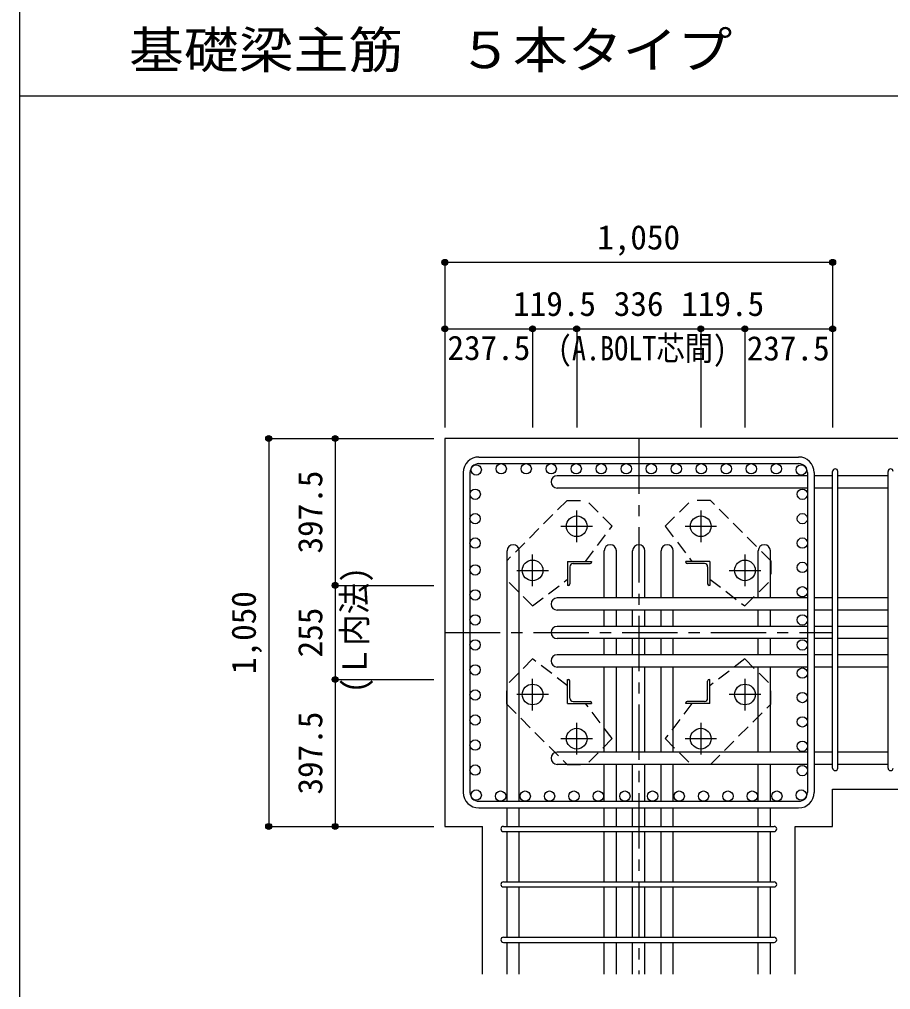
# Model space of a CAD drawing. Units: millimetres at full size, sheet at 1:30. Extents: x -5973 to 5954, y -4195 to 4201.
# Drawn here: x -5973 to -3614, y -2642 to -15 of the extents above; entities that cross this region are included whole.
import ezdxf
from ezdxf.enums import TextEntityAlignment as Align

# ---------------------------------------------------------------- set-up
doc = ezdxf.new("R2010")
doc.units = ezdxf.units.MM
doc.header["$LTSCALE"] = 30
doc.header["$PDMODE"] = 32
doc.header["$PDSIZE"] = 15
doc.linetypes.add('CHAIN1', pattern=[8, 5, -1, 1, -1])
doc.linetypes.add('DASHED1', pattern=[1.8, 1.2, -0.6])
for name, color, linetype in [('0-1', 2, 'Continuous'), ('0-2', 4, 'Continuous'), ('0-3', 3, 'Continuous'), ('0-4', 7, 'Continuous'), ('0-5', 7, 'Continuous'), ('0-6', 7, 'Continuous'), ('0-7', 4, 'Continuous'), ('0-9', 4, 'DASHED1'), ('0-D', 4, 'Continuous'), ('6-7_文字', 7, 'Continuous'), ('F-0_枠', 6, 'Continuous')]:
    doc.layers.add(name, color=color, linetype=linetype)
doc.styles.add('ＭＳ ゴシック', font='')
doc.styles.get('ＭＳ ゴシック').set_extended_font_data('MS Gothic')

msp = doc.modelspace()

# ---------------------------------------------------------------- linework, layer by layer
at = {"layer": '0-1'}
for p, q in [((-3370.8, -1149.89), (-4820.8, -1149.89)), ((-4820.8, -1149.89), (-4820.8, -2199.89)), ((-4820.8, -2199.89), (-4719.3, -2199.89))]:
    msp.add_line(p, q, dxfattribs=at)
for points in [[(-3770.8, -2199.89), (-3770.8, -2098.97), (-3370.8, -2098.97)], [(-4719.3, -2599.89), (-4719.3, -2313.71), (-4719.3, -2199.89)], [(-3872.3, -2599.89), (-3872.3, -2199.89), (-3770.8, -2199.89)]]:
    msp.add_lwpolyline(points, dxfattribs=at)
at = {"layer": '0-2', "linetype": 'CHAIN1'}
for p, q in [((-4463.8, -1430.1), (-4463.8, -1344.6)), ((-4127.8, -1344.59), (-4127.8, -1430.1)), ((-4506.6, -1387.4), (-4421.1, -1387.4)), ((-4170.5, -1387.39), (-4085, -1387.39)), ((-4583.3, -1549.6), (-4583.3, -1464.1)), ((-4008.3, -1464.09), (-4008.3, -1549.59)), ((-4626.1, -1506.9), (-4540.6, -1506.9)), ((-4051, -1506.89), (-3965.5, -1506.89)), ((-4583.3, -1885.7), (-4583.3, -1800.2)), ((-4008.3, -1800.19), (-4008.3, -1885.69)), ((-4540.6, -1842.9), (-4626.1, -1842.9)), ((-3965.5, -1842.89), (-4051, -1842.89)), ((-4463.8, -2005.2), (-4463.8, -1919.69)), ((-4127.8, -1919.69), (-4127.8, -2005.19)), ((-4421.1, -1962.4), (-4506.6, -1962.4)), ((-4085, -1962.39), (-4170.5, -1962.39))]:
    msp.add_line(p, q, dxfattribs=at)
at = {"layer": '0-2'}
for p, q in [((-4488.3, -1482.4), (-4423.3, -1482.4)), ((-4488.3, -1482.4), (-4488.3, -1547.4)), ((-4482.3, -1496.9), (-4482.3, -1543.4)), ((-4473.8, -1488.4), (-4427.3, -1488.4)), ((-4423.3, -1482.4), (-4423.3, -1484.4)), ((-4103.3, -1482.39), (-4168.3, -1482.39)), ((-4168.3, -1484.39), (-4168.3, -1482.39)), ((-4117.8, -1488.39), (-4164.3, -1488.39)), ((-4109.3, -1496.89), (-4109.3, -1543.39)), ((-4103.3, -1482.39), (-4103.3, -1547.39)), ((-4486.3, -1547.4), (-4488.3, -1547.4)), ((-4103.3, -1547.39), (-4105.3, -1547.39)), ((-4488.3, -1802.4), (-4486.3, -1802.4)), ((-4488.3, -1867.4), (-4488.3, -1802.4)), ((-4482.3, -1852.9), (-4482.3, -1806.4)), ((-4109.3, -1852.89), (-4109.3, -1806.39)), ((-4105.3, -1802.39), (-4103.3, -1802.39)), ((-4103.3, -1867.39), (-4103.3, -1802.39)), ((-4473.8, -1861.4), (-4427.3, -1861.4)), ((-4117.8, -1861.39), (-4164.3, -1861.39)), ((-4488.3, -1867.4), (-4423.3, -1867.4)), ((-4423.3, -1865.4), (-4423.3, -1867.4)), ((-4168.3, -1867.39), (-4168.3, -1865.39)), ((-4103.3, -1867.39), (-4168.3, -1867.39))]:
    msp.add_line(p, q, dxfattribs=at)
at = {"layer": '0-2', "color": 3}
for centre in [(-4463.8, -1387.4), (-4127.8, -1387.39), (-4583.3, -1506.9), (-4008.3, -1506.89), (-4583.3, -1842.9), (-4008.3, -1842.89), (-4463.8, -1962.4), (-4127.8, -1962.39)]:
    msp.add_circle(centre, 28, dxfattribs=at)
at = {"layer": '0-2'}
for centre, radius, start, end in [((-4473.8, -1496.9), 8.5, 90, 180), ((-4427.3, -1484.4), 4, 270, 0), ((-4164.3, -1484.39), 4, 180, 270), ((-4117.8, -1496.89), 8.5, 0, 90), ((-4486.3, -1543.4), 4, 270, 0), ((-4105.3, -1543.39), 4, 180, 270), ((-4486.3, -1806.4), 4, 0, 90), ((-4105.3, -1806.39), 4, 90, 180), ((-4473.8, -1852.9), 8.5, 180, 270), ((-4427.3, -1865.4), 4, 0, 90), ((-4164.3, -1865.39), 4, 90, 180), ((-4117.8, -1852.89), 8.5, 270, 0)]:
    msp.add_arc(centre, radius, start, end, dxfattribs=at)
at = {"layer": '0-3'}
for centre in [(-4735.87, -1234.82), (-4668.17, -1231.89), (-4600.47, -1231.89), (-4532.76, -1231.89), (-4465.06, -1231.89), (-4397.36, -1231.89), (-4329.65, -1231.89), (-4261.95, -1231.89), (-4194.25, -1231.89), (-4126.54, -1231.89), (-4058.84, -1231.89), (-3991.14, -1231.89), (-3923.43, -1231.89), (-3855.73, -1234.82), (-4738.7, -1300.82), (-3852.8, -1300.82), (-4738.8, -1366.82), (-3852.8, -1366.82), (-4738.8, -1432.82), (-3852.8, -1432.82), (-4738.8, -1505.64), (-3852.8, -1498.82), (-4738.8, -1573.34), (-3852.8, -1564.82), (-4738.8, -1641.04), (-3852.8, -1641.04), (-4738.8, -1708.75), (-3852.8, -1708.75), (-4738.8, -1776.45), (-3852.8, -1784.97), (-4738.8, -1844.15), (-3852.8, -1850.97), (-4738.8, -1911.86), (-3852.8, -1916.97), (-4738.8, -1979.56), (-3852.8, -1982.97), (-4738.8, -2047.26), (-3852.8, -2048.97), (-4735.87, -2114.97), (-4735.87, -2114.97), (-3855.73, -2114.97), (-3855.73, -2114.97), (-4669.87, -2117.89), (-4669.87, -2117.89), (-4603.3, -2117.89), (-4537.3, -2117.89), (-4471.3, -2117.89), (-4405.3, -2117.89), (-4333.3, -2117.89), (-4258.3, -2117.89), (-4186.3, -2117.89), (-4120.3, -2117.89), (-4054.3, -2117.89), (-3988.3, -2117.89), (-3921.73, -2117.89), (-3921.73, -2117.89)]:
    msp.add_circle(centre, 14, dxfattribs=at)
at = {"layer": '0-4'}
for p, q in [((-4728.8, -1199.89), (-3862.8, -1199.89)), ((-4728.8, -1217.89), (-3862.8, -1217.89)), ((-4770.8, -1241.89), (-4770.8, -2107.89)), ((-4752.8, -1241.89), (-4752.8, -2107.89)), ((-3838.8, -1241.89), (-3838.8, -2107.89)), ((-3820.8, -1241.89), (-3820.8, -2107.89)), ((-4728.8, -2131.89), (-3862.8, -2131.89)), ((-4728.8, -2149.89), (-3862.8, -2149.89))]:
    msp.add_line(p, q, dxfattribs=at)
for centre, radius, start, end in [((-4728.8, -1241.89), 42, 90, 180), ((-3862.8, -1241.89), 42, 0, 90), ((-4728.8, -1241.89), 24, 90, 180), ((-3862.8, -1241.89), 24, 0, 90), ((-4728.8, -2107.89), 42, 180, 270), ((-4728.8, -2107.89), 24, 180, 270), ((-3862.8, -2107.89), 42, 270, 0), ((-3862.8, -2107.89), 24, 270, 0)]:
    msp.add_arc(centre, radius, start, end, dxfattribs=at)
at = {"layer": '0-5'}
for p, q in [((-3838.8, -1250.82), (-4516.8, -1250.82)), ((-3770.8, -1250.82), (-3820.8, -1250.82)), ((-3620.8, -1250.82), (-3756.8, -1250.82)), ((-3838.8, -1283.82), (-4516.8, -1283.82)), ((-3770.8, -1283.82), (-3820.8, -1283.82)), ((-3620.8, -1283.82), (-3756.8, -1283.82)), ((-4652.3, -2131.89), (-4652.3, -1453.89)), ((-4619.3, -2131.89), (-4619.3, -1453.89)), ((-4389.3, -1581.39), (-4389.3, -1453.89)), ((-4356.3, -1581.39), (-4356.3, -1453.89)), ((-4312.3, -1581.39), (-4312.3, -1453.89)), ((-4279.3, -1581.39), (-4279.3, -1453.89)), ((-4235.3, -1581.39), (-4235.3, -1453.89)), ((-4202.3, -1581.39), (-4202.3, -1453.89)), ((-3972.3, -1581.39), (-3972.3, -1453.89)), ((-3939.3, -1581.39), (-3939.3, -1453.89)), ((-3838.8, -1581.39), (-4516.8, -1581.39)), ((-3770.8, -1581.39), (-3820.8, -1581.39)), ((-3620.8, -1581.39), (-3756.8, -1581.39)), ((-3838.8, -1614.39), (-4516.8, -1614.39)), ((-4389.3, -1658.39), (-4389.3, -1614.39)), ((-4356.3, -1658.39), (-4356.3, -1614.39)), ((-4312.3, -1658.39), (-4312.3, -1614.39)), ((-4279.3, -1658.39), (-4279.3, -1614.39)), ((-4235.3, -1658.39), (-4235.3, -1614.39)), ((-4202.3, -1658.39), (-4202.3, -1614.39)), ((-3972.3, -1658.39), (-3972.3, -1614.39)), ((-3939.3, -1658.39), (-3939.3, -1614.39)), ((-3770.8, -1614.39), (-3820.8, -1614.39)), ((-3620.8, -1614.39), (-3756.8, -1614.39)), ((-3838.8, -1658.39), (-4516.8, -1658.39)), ((-3770.8, -1658.39), (-3820.8, -1658.39)), ((-3620.8, -1658.39), (-3756.8, -1658.39)), ((-3838.8, -1691.39), (-4516.8, -1691.39)), ((-4389.3, -1735.39), (-4389.3, -1691.39)), ((-4356.3, -1735.39), (-4356.3, -1691.39)), ((-4312.3, -1735.39), (-4312.3, -1691.39)), ((-4279.3, -1735.39), (-4279.3, -1691.39)), ((-4235.3, -1735.39), (-4235.3, -1691.39)), ((-4202.3, -1735.39), (-4202.3, -1691.39)), ((-3972.3, -1735.39), (-3972.3, -1691.39)), ((-3939.3, -1735.39), (-3939.3, -1691.39)), ((-3770.8, -1691.39), (-3820.8, -1691.39)), ((-3620.8, -1691.39), (-3756.8, -1691.39)), ((-3838.8, -1735.39), (-4516.8, -1735.39)), ((-3770.8, -1735.39), (-3820.8, -1735.39)), ((-3620.8, -1735.39), (-3756.8, -1735.39)), ((-3838.8, -1768.39), (-4516.8, -1768.39)), ((-4389.3, -1998.97), (-4389.3, -1768.39)), ((-4356.3, -1998.97), (-4356.3, -1768.39)), ((-4312.3, -1998.97), (-4312.3, -1768.39)), ((-4279.3, -1998.97), (-4279.3, -1768.39)), ((-4235.3, -1998.97), (-4235.3, -1768.39)), ((-4202.3, -1998.97), (-4202.3, -1768.39)), ((-3972.3, -1998.97), (-3972.3, -1768.39)), ((-3939.3, -1998.97), (-3939.3, -1768.39)), ((-3770.8, -1768.39), (-3820.8, -1768.39)), ((-3620.8, -1768.39), (-3756.8, -1768.39)), ((-3838.8, -1998.97), (-4516.8, -1998.97)), ((-3770.8, -1998.97), (-3820.8, -1998.97)), ((-3620.8, -1998.97), (-3756.8, -1998.97)), ((-3838.8, -2031.97), (-4516.8, -2031.97)), ((-4389.3, -2131.89), (-4389.3, -2031.97)), ((-4356.3, -2131.89), (-4356.3, -2031.97)), ((-4312.3, -2131.89), (-4312.3, -2031.97)), ((-4279.3, -2131.89), (-4279.3, -2031.97)), ((-4235.3, -2131.89), (-4235.3, -2031.97)), ((-4202.3, -2131.89), (-4202.3, -2031.97)), ((-3972.3, -2131.89), (-3972.3, -2031.97)), ((-3939.3, -2131.89), (-3939.3, -2031.97)), ((-3770.8, -2031.97), (-3820.8, -2031.97)), ((-3620.8, -2031.97), (-3756.8, -2031.97)), ((-4652.3, -2199.89), (-4652.3, -2149.89)), ((-4619.3, -2199.89), (-4619.3, -2149.89)), ((-4389.3, -2199.89), (-4389.3, -2149.89)), ((-4356.3, -2199.89), (-4356.3, -2149.89)), ((-4312.3, -2199.89), (-4312.3, -2149.89)), ((-4279.3, -2199.89), (-4279.3, -2149.89)), ((-4235.3, -2199.89), (-4235.3, -2149.89)), ((-4202.3, -2199.89), (-4202.3, -2149.89)), ((-3972.3, -2199.89), (-3972.3, -2149.89)), ((-3939.3, -2199.89), (-3939.3, -2149.89)), ((-4652.3, -2349.89), (-4652.3, -2213.89)), ((-4619.3, -2349.89), (-4619.3, -2213.89)), ((-4389.3, -2349.89), (-4389.3, -2213.89)), ((-4356.3, -2349.89), (-4356.3, -2213.89)), ((-4312.3, -2349.89), (-4312.3, -2213.89)), ((-4279.3, -2349.89), (-4279.3, -2213.89)), ((-4235.3, -2349.89), (-4235.3, -2213.89)), ((-4202.3, -2349.89), (-4202.3, -2213.89)), ((-3972.3, -2349.89), (-3972.3, -2213.89)), ((-3939.3, -2349.89), (-3939.3, -2213.89)), ((-4652.3, -2499.89), (-4652.3, -2363.89)), ((-4619.3, -2499.89), (-4619.3, -2363.89)), ((-4389.3, -2499.89), (-4389.3, -2363.89)), ((-4356.3, -2499.89), (-4356.3, -2363.89)), ((-4312.3, -2499.89), (-4312.3, -2363.89)), ((-4279.3, -2499.89), (-4279.3, -2363.89)), ((-4235.3, -2499.89), (-4235.3, -2363.89)), ((-4202.3, -2499.89), (-4202.3, -2363.89)), ((-3972.3, -2499.89), (-3972.3, -2363.89)), ((-3939.3, -2499.89), (-3939.3, -2363.89)), ((-4652.3, -2599.89), (-4652.3, -2513.89)), ((-4619.3, -2599.89), (-4619.3, -2513.89)), ((-4389.3, -2599.89), (-4389.3, -2513.89)), ((-4356.3, -2599.89), (-4356.3, -2513.89)), ((-4312.3, -2599.89), (-4312.3, -2513.89)), ((-4279.3, -2599.89), (-4279.3, -2513.89)), ((-4235.3, -2599.89), (-4235.3, -2513.89)), ((-4202.3, -2599.89), (-4202.3, -2513.89)), ((-3972.3, -2599.89), (-3972.3, -2513.89)), ((-3939.3, -2599.89), (-3939.3, -2513.89))]:
    msp.add_line(p, q, dxfattribs=at)
for centre, start, end in [((-4516.8, -1267.32), 90, 270), ((-4635.8, -1453.89), 0, 180), ((-4372.8, -1453.89), 0, 180), ((-4295.8, -1453.89), 0, 180), ((-4218.8, -1453.89), 0, 180), ((-3955.8, -1453.89), 0, 180), ((-4516.8, -1597.89), 90, 270), ((-4516.8, -1674.89), 90, 270), ((-4516.8, -1751.89), 90, 270), ((-4516.8, -2015.47), 90, 270)]:
    msp.add_arc(centre, 16.5, start, end, dxfattribs=at)
at = {"layer": '0-6'}
for p, q in [((-3770.8, -2041.97), (-3770.8, -1238.82)), ((-3756.8, -2041.97), (-3756.8, -1238.82)), ((-3620.8, -2041.97), (-3620.8, -1238.82)), ((-4662.3, -2199.89), (-3929.3, -2199.89)), ((-4662.3, -2213.89), (-3929.3, -2213.89)), ((-4662.3, -2349.89), (-3929.3, -2349.89)), ((-4662.3, -2363.89), (-3929.3, -2363.89)), ((-4662.3, -2499.89), (-3929.3, -2499.89)), ((-4662.3, -2513.89), (-3929.3, -2513.89))]:
    msp.add_line(p, q, dxfattribs=at)
for centre, start, end in [((-3763.8, -1238.82), 0, 180), ((-3763.8, -1238.82), 0, 180), ((-3763.8, -1238.82), 0, 180), ((-3763.8, -1238.82), 0, 180), ((-3613.8, -1238.82), 0, 180), ((-3763.8, -2041.97), 180, 0), ((-3763.8, -2041.97), 180, 0), ((-3763.8, -2041.97), 180, 0), ((-3763.8, -2041.97), 180, 0), ((-3613.8, -2041.97), 180, 0), ((-4662.3, -2206.89), 90, 270), ((-4662.3, -2206.89), 90, 270), ((-4662.3, -2206.89), 90, 270), ((-4662.3, -2206.89), 90, 270), ((-3929.3, -2206.89), 270, 90), ((-3929.3, -2206.89), 270, 90), ((-3929.3, -2206.89), 270, 90), ((-3929.3, -2206.89), 270, 90), ((-4662.3, -2356.89), 90, 270), ((-3929.3, -2356.89), 270, 90), ((-4662.3, -2506.89), 90, 270), ((-3929.3, -2506.89), 270, 90)]:
    msp.add_arc(centre, 7, start, end, dxfattribs=at)
at = {"layer": '0-9'}
for p, q in [((-4489.93, -1317.43), (-4653.27, -1480.77)), ((-4489.93, -1317.43), (-4437.6, -1317.43)), ((-4367.62, -1387.41), (-4437.6, -1317.43)), ((-4223.99, -1387.41), (-4154, -1317.42)), ((-4101.67, -1317.42), (-4154, -1317.42)), ((-3938.33, -1480.76), (-4101.67, -1317.42)), ((-4440, -1482.4), (-4367.62, -1387.41)), ((-4223.99, -1387.41), (-4151.6, -1482.4)), ((-4653.27, -1480.77), (-4653.27, -1533.09)), ((-3938.33, -1480.76), (-3938.33, -1533.09)), ((-4583.28, -1603.08), (-4653.27, -1533.09)), ((-4583.28, -1603.08), (-4488.3, -1530.7)), ((-4103.3, -1530.69), (-4008.32, -1603.08)), ((-4008.32, -1603.08), (-3938.33, -1533.09)), ((-4583.28, -1746.71), (-4653.27, -1816.7)), ((-4488.3, -1819.1), (-4583.28, -1746.71)), ((-4008.32, -1746.71), (-4103.3, -1819.09)), ((-4008.32, -1746.71), (-3938.33, -1816.7)), ((-4653.27, -1869.03), (-4653.27, -1816.7)), ((-3938.33, -1869.02), (-3938.33, -1816.7)), ((-4653.27, -1869.03), (-4489.93, -2032.37)), ((-4367.61, -1962.38), (-4440, -1867.39)), ((-4151.6, -1867.39), (-4223.99, -1962.38)), ((-4101.67, -2032.36), (-3938.33, -1869.02)), ((-4367.61, -1962.38), (-4437.6, -2032.37)), ((-4223.99, -1962.38), (-4154, -2032.36)), ((-4489.93, -2032.37), (-4437.6, -2032.37)), ((-4101.67, -2032.36), (-4154, -2032.36))]:
    msp.add_line(p, q, dxfattribs=at)
at = {"layer": '0-D'}
for p, q in [((-4820.8, -672.85), (-4820.8, -852.85)), ((-4820.8, -672.85), (-3770.8, -672.85)), ((-4820.8, -672.85), (-4820.8, -852.85)), ((-3770.8, -672.85), (-3770.8, -852.85)), ((-4820.8, -852.85), (-4820.8, -1119.89)), ((-4820.8, -852.85), (-4583.3, -852.85)), ((-4820.8, -852.85), (-4820.8, -1119.89)), ((-4583.3, -852.85), (-4583.3, -1119.89)), ((-4583.3, -852.85), (-4463.8, -852.85)), ((-4463.8, -852.85), (-4463.8, -1119.89)), ((-4463.8, -852.85), (-4127.8, -852.85)), ((-4127.8, -852.85), (-4127.8, -1119.89)), ((-4127.8, -852.85), (-4008.3, -852.85)), ((-4008.3, -852.85), (-4008.3, -1119.89)), ((-4008.3, -852.85), (-3770.8, -852.85)), ((-3770.8, -852.85), (-3770.8, -1119.89)), ((-5297.84, -1149.89), (-5117.84, -1149.89)), ((-5297.84, -1149.89), (-5297.84, -2199.89)), ((-5297.84, -1149.89), (-5117.84, -1149.89)), ((-5117.84, -1149.89), (-4850.8, -1149.89)), ((-5117.84, -1149.89), (-5117.84, -1547.4)), ((-5117.84, -1149.89), (-4850.8, -1149.89)), ((-5117.84, -1547.4), (-4850.8, -1547.4)), ((-5117.84, -1547.4), (-5117.84, -1802.4)), ((-5117.84, -1802.4), (-4850.8, -1802.4)), ((-5117.84, -1802.4), (-5117.84, -2199.89)), ((-5297.84, -2199.89), (-5117.84, -2199.89)), ((-5117.84, -2199.89), (-4850.8, -2199.89))]:
    msp.add_line(p, q, dxfattribs=at)
at = {"layer": '0-D', "linetype": 'CHAIN1'}
for p, q in [((-4295.8, -1149.89), (-4295.8, -2599.89)), ((-4820.8, -1674.89), (-3770.8, -1674.89))]:
    msp.add_line(p, q, dxfattribs=at)
at = {"layer": '0-D'}
for centre, radius in [((-4820.8, -672.85), 8), ((-4820.8, -672.85), 7.2), ((-4820.8, -672.85), 6.4), ((-4820.8, -672.85), 5.6), ((-4820.8, -672.85), 4.8), ((-4820.8, -672.85), 4), ((-4820.8, -672.85), 3.2), ((-4820.8, -672.85), 2.4), ((-4820.8, -672.85), 1.6), ((-4820.8, -672.85), 0.8), ((-3770.8, -672.85), 8), ((-3770.8, -672.85), 7.2), ((-3770.8, -672.85), 6.4), ((-3770.8, -672.85), 5.6), ((-3770.8, -672.85), 4.8), ((-3770.8, -672.85), 4), ((-3770.8, -672.85), 3.2), ((-3770.8, -672.85), 2.4), ((-3770.8, -672.85), 1.6), ((-3770.8, -672.85), 0.8), ((-4820.8, -852.85), 8), ((-4820.8, -852.85), 7.2), ((-4820.8, -852.85), 6.4), ((-4820.8, -852.85), 5.6), ((-4820.8, -852.85), 4.8), ((-4820.8, -852.85), 4), ((-4820.8, -852.85), 3.2), ((-4820.8, -852.85), 2.4), ((-4820.8, -852.85), 1.6), ((-4820.8, -852.85), 0.8), ((-4583.3, -852.85), 8), ((-4583.3, -852.85), 7.2), ((-4583.3, -852.85), 6.4), ((-4583.3, -852.85), 5.6), ((-4583.3, -852.85), 4.8), ((-4583.3, -852.85), 4), ((-4583.3, -852.85), 3.2), ((-4583.3, -852.85), 2.4), ((-4583.3, -852.85), 1.6), ((-4583.3, -852.85), 0.8), ((-4463.8, -852.85), 8), ((-4463.8, -852.85), 7.2), ((-4463.8, -852.85), 6.4), ((-4463.8, -852.85), 5.6), ((-4463.8, -852.85), 4.8), ((-4463.8, -852.85), 4), ((-4463.8, -852.85), 3.2), ((-4463.8, -852.85), 2.4), ((-4463.8, -852.85), 1.6), ((-4463.8, -852.85), 0.8), ((-4127.8, -852.85), 8), ((-4127.8, -852.85), 7.2), ((-4127.8, -852.85), 6.4), ((-4127.8, -852.85), 5.6), ((-4127.8, -852.85), 4.8), ((-4127.8, -852.85), 4), ((-4127.8, -852.85), 3.2), ((-4127.8, -852.85), 2.4), ((-4127.8, -852.85), 1.6), ((-4127.8, -852.85), 0.8), ((-4008.3, -852.85), 8), ((-4008.3, -852.85), 7.2), ((-4008.3, -852.85), 6.4), ((-4008.3, -852.85), 5.6), ((-4008.3, -852.85), 4.8), ((-4008.3, -852.85), 4), ((-4008.3, -852.85), 3.2), ((-4008.3, -852.85), 2.4), ((-4008.3, -852.85), 1.6), ((-4008.3, -852.85), 0.8), ((-3770.8, -852.85), 8), ((-3770.8, -852.85), 7.2), ((-3770.8, -852.85), 6.4), ((-3770.8, -852.85), 5.6), ((-3770.8, -852.85), 4.8), ((-3770.8, -852.85), 4), ((-3770.8, -852.85), 3.2), ((-3770.8, -852.85), 2.4), ((-3770.8, -852.85), 1.6), ((-3770.8, -852.85), 0.8), ((-5297.84, -1149.89), 8), ((-5297.84, -1149.89), 7.2), ((-5297.84, -1149.89), 6.4), ((-5297.84, -1149.89), 5.6), ((-5297.84, -1149.89), 4.8), ((-5297.84, -1149.89), 4), ((-5297.84, -1149.89), 3.2), ((-5297.84, -1149.89), 2.4), ((-5297.84, -1149.89), 1.6), ((-5297.84, -1149.89), 0.8), ((-5117.84, -1149.89), 8), ((-5117.84, -1149.89), 7.2), ((-5117.84, -1149.89), 6.4), ((-5117.84, -1149.89), 5.6), ((-5117.84, -1149.89), 4.8), ((-5117.84, -1149.89), 4), ((-5117.84, -1149.89), 3.2), ((-5117.84, -1149.89), 2.4), ((-5117.84, -1149.89), 1.6), ((-5117.84, -1149.89), 0.8), ((-5117.84, -1547.4), 8), ((-5117.84, -1547.4), 7.2), ((-5117.84, -1547.4), 6.4), ((-5117.84, -1547.4), 5.6), ((-5117.84, -1547.4), 4.8), ((-5117.84, -1547.4), 4), ((-5117.84, -1547.4), 3.2), ((-5117.84, -1547.4), 2.4), ((-5117.84, -1547.4), 1.6), ((-5117.84, -1547.4), 0.8), ((-5117.84, -1802.4), 8), ((-5117.84, -1802.4), 7.2), ((-5117.84, -1802.4), 6.4), ((-5117.84, -1802.4), 5.6), ((-5117.84, -1802.4), 4.8), ((-5117.84, -1802.4), 4), ((-5117.84, -1802.4), 3.2), ((-5117.84, -1802.4), 2.4), ((-5117.84, -1802.4), 1.6), ((-5117.84, -1802.4), 0.8), ((-5297.84, -2199.89), 8), ((-5297.84, -2199.89), 7.2), ((-5297.84, -2199.89), 6.4), ((-5297.84, -2199.89), 5.6), ((-5297.84, -2199.89), 4.8), ((-5297.84, -2199.89), 4), ((-5297.84, -2199.89), 3.2), ((-5297.84, -2199.89), 2.4), ((-5297.84, -2199.89), 1.6), ((-5297.84, -2199.89), 0.8), ((-5117.84, -2199.89), 8), ((-5117.84, -2199.89), 7.2), ((-5117.84, -2199.89), 6.4), ((-5117.84, -2199.89), 5.6), ((-5117.84, -2199.89), 4.8), ((-5117.84, -2199.89), 4), ((-5117.84, -2199.89), 3.2), ((-5117.84, -2199.89), 2.4), ((-5117.84, -2199.89), 1.6), ((-5117.84, -2199.89), 0.8)]:
    msp.add_circle(centre, radius, dxfattribs=at)
at = {"layer": '0-D', "color": 7}
for p in [(-4820.8, -672.85), (-3770.8, -672.85), (-4820.8, -852.85), (-4583.3, -852.85), (-4463.8, -852.85), (-4127.8, -852.85), (-4008.3, -852.85), (-3770.8, -852.85), (-5297.84, -1149.89), (-5117.84, -1149.89), (-5117.84, -1547.4), (-5117.84, -1802.4), (-5297.84, -2199.89), (-5117.84, -2199.89)]:
    msp.add_point(p, dxfattribs=at)
at = {"layer": 'F-0_枠'}
msp.add_line((-5972.88, 4201.15), (-5972.88, -4195.24), dxfattribs=at)
at = {"layer": 'F-0_枠', "color": 2}
msp.add_line((-5972.88, -222.05), (3723.6, -222.05), dxfattribs=at)

# ---------------------------------------------------------------- texts
at = {"layer": '0-7', "style": 'ＭＳ ゴシック', "width": 0.85}
msp.add_text('(A.BOLT芯間)', height=65.98, dxfattribs=at).set_placement((-4515.01, -958.28), align=Align.BOTTOM_LEFT)
at = {"layer": '0-7', "style": 'ＭＳ ゴシック', "width": 0.95}
msp.add_text('(Ｌ内法)', height=65.98, rotation=90, dxfattribs=at).set_placement((-5012.78, -1839.49), align=Align.BOTTOM_LEFT)
at = {"layer": '0-D', "style": 'ＭＳ ゴシック'}
for s, p in [('1,050', (-4408.3, -657.85)), ('119.5', (-4636.05, -837.85)), ('336', (-4363.3, -837.85)), ('119.5', (-4180.55, -837.85)), ('237.5', (-4813.77, -957.07)), ('237.5', (-4003.26, -958.28))]:
    msp.add_text(s, height=65.98, dxfattribs=at).set_placement(p, align=Align.BOTTOM_LEFT)
for s, p in [('397.5', (-5132.84, -1461.15)), ('1,050', (-5312.84, -1787.39)), ('255', (-5132.84, -1742.4)), ('397.5', (-5132.84, -2113.65))]:
    msp.add_text(s, height=65.98, rotation=90, dxfattribs=at).set_placement(p, align=Align.BOTTOM_LEFT)
at = {"layer": '6-7_文字', "color": 2, "style": 'ＭＳ ゴシック', "width": 1.1}
msp.add_text('\u3000\u3000基礎梁主筋\u3000５本タイプ', height=98.97, dxfattribs=at).set_placement((-5972.88, -177.05), align=Align.BOTTOM_LEFT)

doc.saveas('drawing.dxf')
